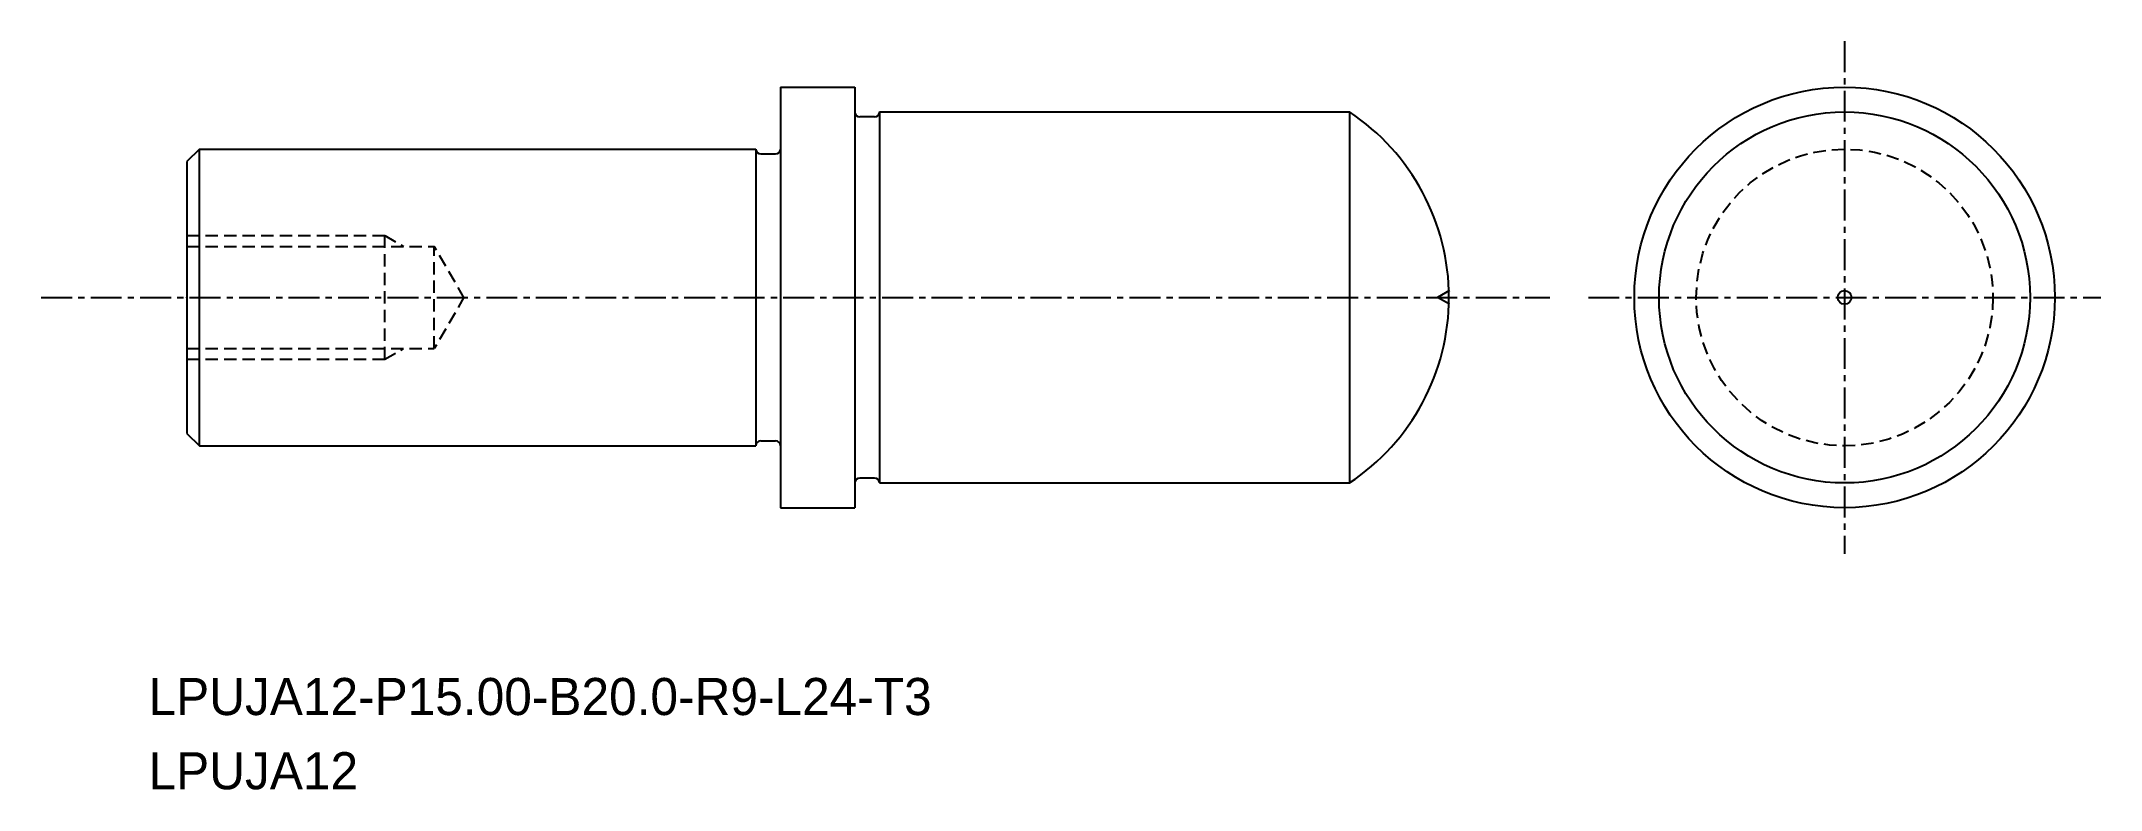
# Model space of a CAD drawing. Extents: x -1891.5 to -1808.2, y -798.6 to -768.3.
import ezdxf

# ---------------------------------------------------------------- set-up
doc = ezdxf.new("R2010")
doc.units = 0
doc.linetypes.add('CENTER', pattern=[2, 1.25, -0.25, 0.25, -0.25])
doc.linetypes.add('DASHED', pattern=[0.75, 0.5, -0.25])
doc.layers.get('0').update_dxf_attribs({"linetype": 'CONTINUOUS'})
doc.layers.add('CENTER', color=1, linetype='CENTER')

msp = doc.modelspace()

# ---------------------------------------------------------------- linework, layer by layer
at = {"color": 7, "linetype": 'CONTINUOUS'}
for p, q in [((-1861.597, -770.198), (-1861.597, -787.198)), ((-1861.597, -770.198), (-1858.597, -770.198)), ((-1857.797, -771.398), (-1858.397, -771.398)), ((-1857.597, -771.198), (-1838.597, -771.198)), ((-1857.597, -771.198), (-1857.597, -786.198)), ((-1885.097, -772.698), (-1885.597, -773.198)), ((-1885.097, -772.698), (-1862.597, -772.698)), ((-1885.097, -784.698), (-1885.097, -772.698)), ((-1862.597, -772.698), (-1862.597, -784.698)), ((-1885.597, -773.198), (-1885.597, -784.198)), ((-1862.397, -772.898), (-1861.797, -772.898)), ((-1885.597, -784.198), (-1885.097, -784.698)), ((-1885.097, -784.698), (-1862.597, -784.698)), ((-1862.397, -784.498), (-1861.797, -784.498)), ((-1857.797, -785.998), (-1858.397, -785.998)), ((-1857.597, -786.198), (-1838.597, -786.198)), ((-1861.597, -787.198), (-1858.597, -787.198))]:
    msp.add_line(p, q, dxfattribs=at)
at = {"linetype": 'CONTINUOUS'}
for p, q in [((-1858.597, -770.198), (-1858.597, -787.198)), ((-1838.597, -771.198), (-1838.597, -786.198))]:
    msp.add_line(p, q, dxfattribs=at)
at = {"color": 3, "linetype": 'DASHED'}
for p, q in [((-1885.597, -776.198), (-1877.597, -776.198)), ((-1885.597, -776.631), (-1875.597, -776.631)), ((-1877.597, -781.198), (-1877.597, -776.198)), ((-1877.597, -776.198), (-1876.848, -776.631)), ((-1875.597, -780.765), (-1875.597, -776.631)), ((-1874.385, -778.731), (-1875.597, -776.631)), ((-1874.385, -778.665), (-1875.597, -780.765)), ((-1885.597, -780.765), (-1875.597, -780.765)), ((-1877.597, -781.198), (-1876.848, -780.765)), ((-1885.597, -781.198), (-1877.597, -781.198))]:
    msp.add_line(p, q, dxfattribs=at)
at = {"color": 3}
for p in [(-1834.553, -778.421), (-1834.553, -778.974)]:
    msp.add_line(p, (-1835.041, -778.698), dxfattribs=at)
at = {"linetype": 'CONTINUOUS'}
for radius in [8.5, 7.5]:
    msp.add_circle((-1818.578, -778.698), radius, dxfattribs=at)
at = {"color": 3, "linetype": 'DASHED'}
msp.add_circle((-1818.578, -778.698), 6, dxfattribs=at)
msp.add_circle((-1818.578, -778.698), 0.276)
at = {"color": 7, "linetype": 'CONTINUOUS'}
for centre, start, end in [((-1858.397, -771.198), 180, 270), ((-1857.797, -771.198), 270, 0), ((-1862.397, -772.698), 180, 270), ((-1861.797, -772.698), 270, 0), ((-1862.397, -784.698), 90, 180), ((-1861.797, -784.698), 0, 90), ((-1858.397, -786.198), 90, 180), ((-1857.797, -786.198), 0, 90)]:
    msp.add_arc(centre, 0.2, start, end, dxfattribs=at)
at = {"linetype": 'CONTINUOUS'}
msp.add_arc((-1843.572, -778.698), 9, 303.55731, 56.44269, dxfattribs=at)
at = {"color": 7, "linetype": 'CONTINUOUS'}
msp.add_point((-1885.597, -778.698), dxfattribs=at)
at = {"layer": 'CENTER', "color": 1, "linetype": 'CENTER'}
for p, q in [((-1818.578, -768.338), (-1818.578, -789.057)), ((-1891.491, -778.698), (-1830.491, -778.698)), ((-1828.937, -778.698), (-1808.218, -778.698))]:
    msp.add_line(p, q, dxfattribs=at)

# ---------------------------------------------------------------- texts
for s, p in [('LPUJA12-P15.00-B20.0-R9-L24-T3', (-1887.152, -795.58)), ('LPUJA12', (-1887.152, -798.58))]:
    msp.add_text(s, height=1.5).set_placement(p)

doc.saveas('drawing.dxf')
